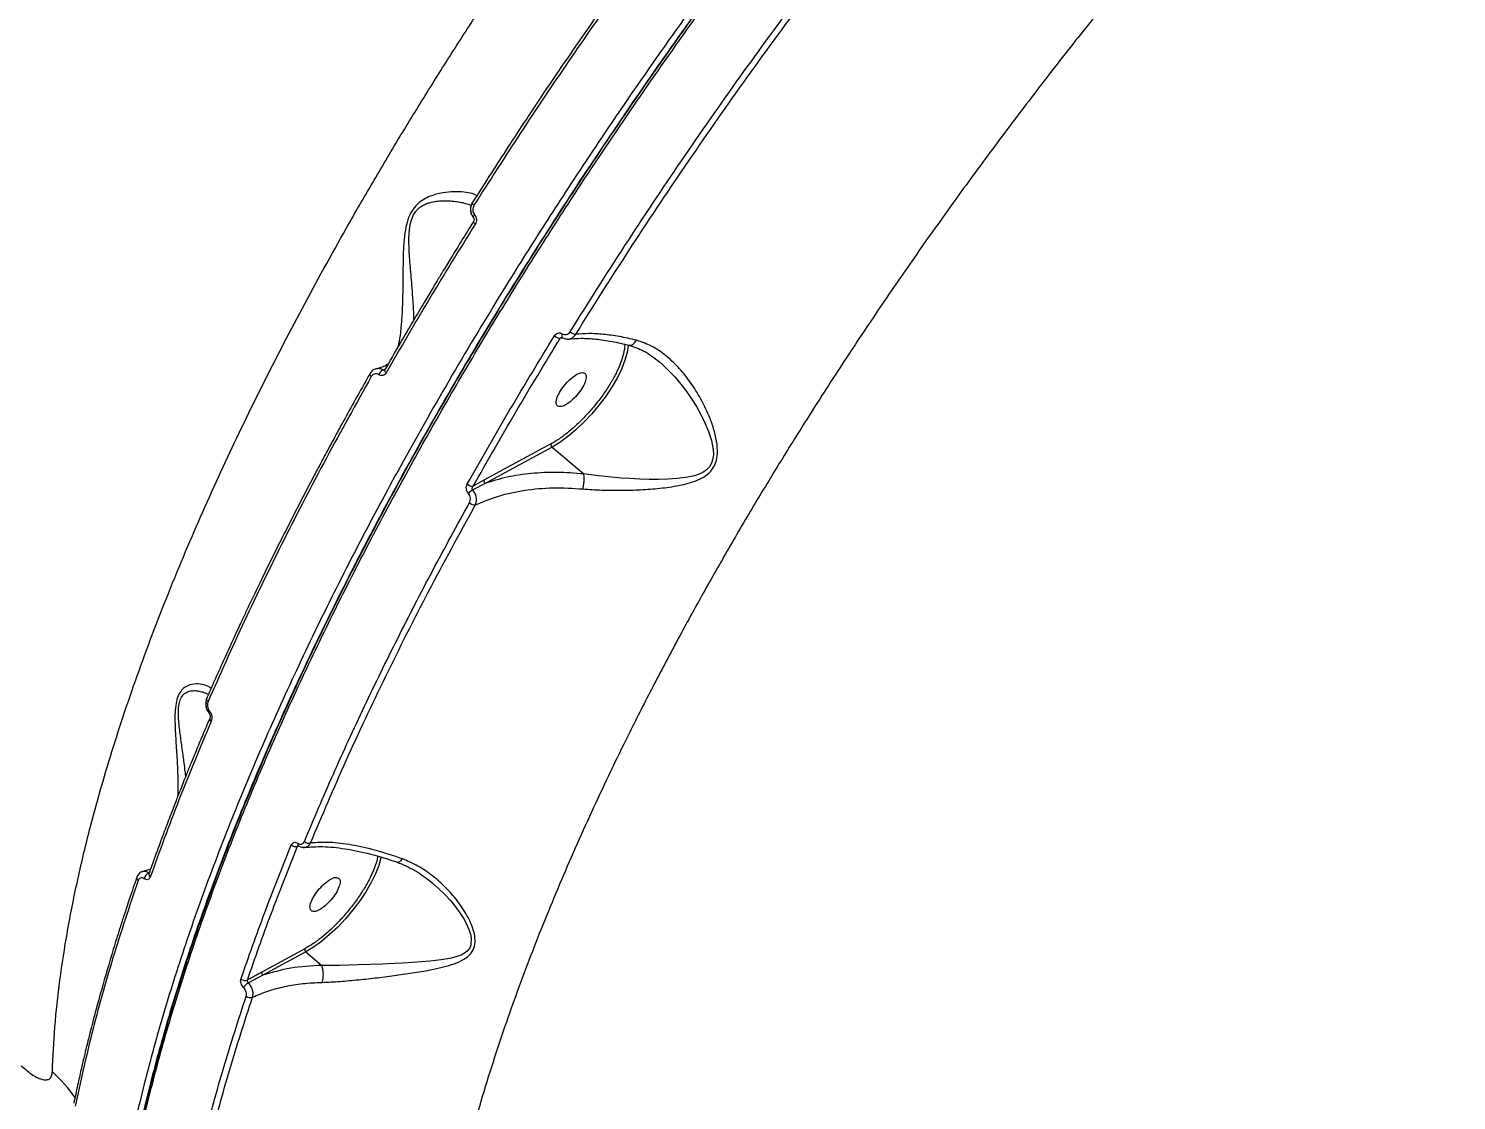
# Model space of a CAD drawing. Header units: millimetres. Extents: x -7083 to 7374, y -8368 to 7509.
# Drawn here: x 1382.3 to 1683.6, y -2356.2 to -2130.1 of the extents above; entities that cross this region are included whole.
import ezdxf

# ---------------------------------------------------------------- set-up
doc = ezdxf.new("R2010")
doc.units = ezdxf.units.MM
for name, color, linetype in [('DIKOM_ОБЪЕКТ', 7, 'Continuous'), ('DIKOM_РАЗМЕР_ЗОНА', 7, 'Continuous'), ('DIKOM_РАЗМЕР_ОБЪЕКТА', 7, 'Continuous')]:
    doc.layers.add(name, color=color, linetype=linetype)
doc.styles.add('style1', font='arial.ttf', dxfattribs={"width": 0.8})
doc.dimstyles.new('1-50', dxfattribs={"dimtxt": 300, "dimasz": 200, "dimexe": 100, "dimexo": 0, "dimgap": 100, "dimtad": 1, "dimtxsty": 'style1', "dimcen": 200, "dimclrd": 7, "dimclre": 7, "dimclrt": 7, "dimadec": 1, "dimazin": 2, "dimtfac": 1, "dimtmove": 0, "dimatfit": 2, "dimfxl": 0, "dimlwd": 25, "dimlwe": 18, "dimarcsym": 0})

# ---------------------------------------------------------------- blocks, each defined once
blk = doc.blocks.new('*D10')
at = {"layer": 'Defpoints', "color": 0, "transparency": 16777216}
for p in [(-5583.43, 647.96), (4593.55, 648.92), (4593.55, -5902.54)]:
    blk.add_point(p, dxfattribs=at)
at = {"layer": 'DIKOM_РАЗМЕР_ОБЪЕКТА', "color": 7, "lineweight": 18, "transparency": 16777216}
for p, q in [((-5583.43, 647.96), (-5583.43, -6002.54)), ((4593.55, 648.92), (4593.55, -6002.54))]:
    blk.add_line(p, q, dxfattribs=at)
at = {"layer": 'DIKOM_РАЗМЕР_ОБЪЕКТА', "color": 7, "lineweight": 25, "transparency": 16777216}
blk.add_line((-5383.43, -5902.54), (4393.55, -5902.54), dxfattribs=at)
at = {"layer": 'DIKOM_РАЗМЕР_ОБЪЕКТА', "color": 7, "transparency": 16777216}
for points in [[(-5383.43, -5869.2), (-5383.43, -5935.87), (-5583.43, -5902.54)], [(4393.55, -5869.2), (4393.55, -5935.87), (4593.55, -5902.54)]]:
    blk.add_solid(points, dxfattribs=at)
at = {"layer": 'DIKOM_РАЗМЕР_ОБЪЕКТА', "color": 7, "transparency": 16777216, "insert": (-226.13, -5649.37), "char_height": 300, "attachment_point": 5, "style": 'style1'}
blk.add_mtext('10150', dxfattribs=at)
blk = doc.blocks.new('*D11')
at = {"layer": 'Defpoints', "color": 0, "transparency": 16777216}
for p in [(-321.71, 5509.06), (-348.71, -4811.52), (5568.58, -4811.52)]:
    blk.add_point(p, dxfattribs=at)
at = {"layer": 'DIKOM_РАЗМЕР_ОБЪЕКТА', "color": 7, "lineweight": 18, "transparency": 16777216}
for p, q in [((-321.71, 5509.06), (5668.58, 5509.06)), ((-348.71, -4811.52), (5668.58, -4811.52))]:
    blk.add_line(p, q, dxfattribs=at)
at = {"layer": 'DIKOM_РАЗМЕР_ОБЪЕКТА', "color": 7, "lineweight": 25, "transparency": 16777216}
blk.add_line((5568.58, 5309.06), (5568.58, -4611.52), dxfattribs=at)
at = {"layer": 'DIKOM_РАЗМЕР_ОБЪЕКТА', "color": 7, "transparency": 16777216}
for points in [[(5535.25, 5309.06), (5601.91, 5309.06), (5568.58, 5509.06)], [(5535.25, -4611.52), (5601.91, -4611.52), (5568.58, -4811.52)]]:
    blk.add_solid(points, dxfattribs=at)
at = {"layer": 'DIKOM_РАЗМЕР_ОБЪЕКТА', "color": 7, "transparency": 16777216, "insert": (5315.31, 775.23), "char_height": 300, "attachment_point": 5, "rotation": 90, "style": 'style1'}
blk.add_mtext('10300', dxfattribs=at)
blk = doc.blocks.new('*D12')
at = {"layer": 'Defpoints', "color": 0, "transparency": 16777216}
for p in [(-621.71, 7509.06), (-373.6, -6811.53), (7273.89, -6811.53)]:
    blk.add_point(p, dxfattribs=at)
at = {"layer": 'DIKOM_РАЗМЕР_ЗОНА', "color": 7, "lineweight": 18, "transparency": 16777216}
for p, q in [((-621.71, 7509.06), (7373.89, 7509.06)), ((-373.6, -6811.53), (7373.89, -6811.53))]:
    blk.add_line(p, q, dxfattribs=at)
at = {"layer": 'DIKOM_РАЗМЕР_ЗОНА', "color": 7, "lineweight": 25, "transparency": 16777216}
blk.add_line((7273.89, 7309.06), (7273.89, -6611.53), dxfattribs=at)
at = {"layer": 'DIKOM_РАЗМЕР_ЗОНА', "color": 7, "transparency": 16777216}
for points in [[(7240.56, 7309.06), (7307.22, 7309.06), (7273.89, 7509.06)], [(7240.56, -6611.53), (7307.22, -6611.53), (7273.89, -6811.53)]]:
    blk.add_solid(points, dxfattribs=at)
at = {"layer": 'DIKOM_РАЗМЕР_ЗОНА', "color": 7, "transparency": 16777216, "insert": (7020.62, 1288.25), "char_height": 300, "attachment_point": 5, "rotation": 90, "style": 'style1'}
blk.add_mtext('14300', dxfattribs=at)
blk = doc.blocks.new('*D13')
at = {"layer": 'Defpoints', "color": 0, "transparency": 16777216}
for p in [(6593.53, 996.24), (-7083.43, 647.96), (6593.53, -8268.31)]:
    blk.add_point(p, dxfattribs=at)
at = {"layer": 'DIKOM_РАЗМЕР_ЗОНА', "color": 7, "lineweight": 18, "transparency": 16777216}
for p, q in [((6593.53, 996.24), (6593.53, -8368.31)), ((-7083.43, 647.96), (-7083.43, -8368.31))]:
    blk.add_line(p, q, dxfattribs=at)
at = {"layer": 'DIKOM_РАЗМЕР_ЗОНА', "color": 7, "lineweight": 25, "transparency": 16777216}
blk.add_line((-6883.43, -8268.31), (6393.53, -8268.31), dxfattribs=at)
at = {"layer": 'DIKOM_РАЗМЕР_ЗОНА', "color": 7, "transparency": 16777216}
for points in [[(-6883.43, -8234.97), (-6883.43, -8301.64), (-7083.43, -8268.31)], [(6393.53, -8234.97), (6393.53, -8301.64), (6593.53, -8268.31)]]:
    blk.add_solid(points, dxfattribs=at)
at = {"layer": 'DIKOM_РАЗМЕР_ЗОНА', "color": 7, "transparency": 16777216, "insert": (322.1, -8015.03), "char_height": 300, "attachment_point": 5, "style": 'style1'}
blk.add_mtext('13650', dxfattribs=at)

msp = doc.modelspace()

# ---------------------------------------------------------------- linework, layer by layer
at = {"layer": 'DIKOM_ОБЪЕКТ', "color": 7, "linetype": 'Continuous', "lineweight": 15}
for p, q in [((1475.321, -2167.197), (1475.773, -2167.377)), ((1494.501, -2195.421), (1494.99, -2195.331)), ((1494.789, -2195.224), (1494.91, -2195.255)), ((1457.126, -2202.111), (1457.502, -2202.037)), ((1457.464, -2202.078), (1457.378, -2202.167)), ((1492.548, -2217.713), (1478.413, -2225.369)), ((1492.767, -2218.372), (1478.632, -2226.028)), ((1492.767, -2218.372), (1499.458, -2224.036)), ((1478.632, -2226.028), (1476.035, -2227.381)), ((1478.413, -2225.369), (1476.145, -2226.612)), ((1439.109, -2302.558), (1439.484, -2302.489)), ((1408.096, -2307.362), (1406.333, -2307.921)), ((1440.618, -2324.178), (1431.545, -2329.092)), ((1440.837, -2324.837), (1431.764, -2329.751)), ((1440.837, -2324.837), (1444.175, -2327.662)), ((1444.179, -2327.667), (1444.175, -2327.662)), ((1431.764, -2329.751), (1428.72, -2331.342))]:
    msp.add_line(p, q, dxfattribs=at)
at = {"layer": 'DIKOM_ОБЪЕКТ', "color": 7, "linetype": 'Continuous', "lineweight": 15, "flags": 128}
for points in [[(1476.305, -2167.377), (1476.182, -2167.264), (1476.081, -2167.153), (1476.005, -2167.049), (1475.959, -2166.956), (1475.942, -2166.876), (1475.956, -2166.812), (1475.987, -2166.776)], [(1476.431, -2169.354), (1476.341, -2169.466), (1476.267, -2169.574), (1476.21, -2169.675), (1476.172, -2169.767), (1476.153, -2169.848), (1476.154, -2169.914), (1476.175, -2169.965), (1476.216, -2169.999)], [(1476.56, -2171.365), (1476.433, -2171.248), (1476.33, -2171.133), (1476.255, -2171.026), (1476.21, -2170.93), (1476.198, -2170.848), (1476.218, -2170.787)], [(1494.936, -2194.47), (1494.869, -2194.644), (1494.825, -2194.808), (1494.806, -2194.956), (1494.812, -2195.082), (1494.843, -2195.18), (1494.899, -2195.247), (1494.91, -2195.255)], [(1508.812, -2196.901), (1508.807, -2197.005), (1508.608, -2198.449), (1508.162, -2200.068), (1507.477, -2201.828), (1506.569, -2203.69), (1505.456, -2205.614), (1504.164, -2207.559), (1502.721, -2209.483), (1501.157, -2211.342), (1499.506, -2213.098), (1497.805, -2214.712), (1496.09, -2216.149), (1494.398, -2217.378), (1492.767, -2218.372)], [(1457.781, -2202.697), (1457.655, -2202.579), (1457.554, -2202.46), (1457.484, -2202.346), (1457.445, -2202.24), (1457.44, -2202.148), (1457.468, -2202.072), (1457.488, -2202.047)], [(1515.436, -2200.418), (1516.06, -2200.941), (1517.442, -2202.257), (1518.674, -2203.571), (1519.957, -2205.092), (1520.986, -2206.436), (1522.206, -2208.194), (1523.229, -2209.832), (1524.178, -2211.528), (1525.043, -2213.286), (1525.8, -2215.106), (1526.403, -2216.98), (1526.768, -2218.901), (1526.81, -2219.924), (1526.718, -2220.828), (1526.441, -2221.752), (1525.982, -2222.544), (1525.369, -2223.183), (1524.575, -2223.724), (1523.786, -2224.096), (1522.853, -2224.411), (1521.01, -2224.806), (1519.121, -2225.029), (1517.273, -2225.142), (1515.24, -2225.187), (1513.274, -2225.174), (1511.304, -2225.118), (1509.166, -2225.015), (1507.353, -2224.897), (1504.632, -2224.669), (1502.014, -2224.387), (1499.463, -2224.042), (1499.463, -2224.042)], [(1454.645, -2203.52), (1454.523, -2203.405), (1454.425, -2203.29), (1454.355, -2203.178), (1454.314, -2203.075), (1454.305, -2202.982), (1454.328, -2202.905), (1454.329, -2202.902)], [(1420.214, -2272.027), (1420.094, -2271.909), (1420, -2271.784), (1419.937, -2271.658), (1419.907, -2271.536), (1419.91, -2271.42), (1419.946, -2271.316), (1419.953, -2271.304)], [(1420.529, -2274.08), (1420.482, -2274.155), (1420.445, -2274.224), (1420.418, -2274.288), (1420.403, -2274.344), (1420.398, -2274.391), (1420.405, -2274.431), (1420.414, -2274.449)], [(1456.712, -2304.749), (1456.665, -2304.98), (1456.21, -2306.6), (1455.519, -2308.358), (1454.606, -2310.216), (1453.492, -2312.135), (1452.2, -2314.073), (1450.759, -2315.988), (1449.198, -2317.84), (1447.552, -2319.587), (1445.857, -2321.193), (1444.148, -2322.623), (1442.463, -2323.847), (1440.837, -2324.837)], [(1467.581, -2310.324), (1468.849, -2311.438), (1470.156, -2312.724), (1471.394, -2314.081), (1473.021, -2316.14), (1474.287, -2318.09), (1475.309, -2320.215), (1475.585, -2321.084), (1475.739, -2321.871), (1475.636, -2323.441), (1475.333, -2324.101), (1474.857, -2324.675), (1474.297, -2325.109), (1473.591, -2325.49), (1471.587, -2326.136), (1469.366, -2326.534), (1467.006, -2326.799), (1465.203, -2326.947), (1463.371, -2327.069), (1461.277, -2327.187), (1459.628, -2327.267), (1456.986, -2327.384), (1454.417, -2327.485), (1451.859, -2327.572), (1447.969, -2327.665), (1444.179, -2327.667), (1444.179, -2327.667)]]:
    msp.add_lwpolyline(points, dxfattribs=at)
at = {"layer": 'DIKOM_ОБЪЕКТ', "color": 7, "linetype": 'Continuous', "lineweight": 15}
for centre, radius, start, end in [((1494.652, -2193.432), 1.994, 226.90149, 265.65362), ((1498.022, -2192.491), 2.114, 227.50695, 263.1346), ((1457.735, -2203.582), 1.592, 112.47217, 162.69882), ((1479.036, -2225.528), 0.643, 165.68058, 231.05712), ((1476.055, -2224.909), 1.705, 226.92174, 273.02423), ((1477.418, -2229.924), 2.895, 118.54289, 142.28063), ((1476.547, -2228.824), 1.749, 227.53173, 271.41868), ((1421.19, -2275.668), 0.629, 165.21415, 238.30704), ((1438.673, -2301.275), 1.355, 228.08163, 288.77376), ((1439.572, -2302.105), 0.459, 155.38932, 227.05657), ((1441.444, -2300.511), 1.389, 228.5006, 286.03185), ((1405.808, -2309.243), 0.663, 165.32705, 235.7768), ((1408.267, -2309.621), 1.547, 109.15965, 172.2939), ((1408.378, -2308.497), 0.656, 164.54035, 236.25599), ((1427.981, -2329.588), 1.283, 228.81668, 293.95856), ((1430.394, -2334.071), 3.202, 121.51689, 147.56277), ((1432.168, -2329.251), 0.643, 165.68058, 231.05712), ((1429.101, -2333.175), 1.297, 229.26446, 292.01452), ((1363.466, -2375.889), 35.168, 35.20302, 47.18698)]:
    msp.add_arc(centre, radius, start, end, dxfattribs=at)
for points, knots in [([(1805.363, -1858.881), (1800.576, -1861.587), (1790.995, -1867.004), (1776.271, -1876.139), (1761.324, -1885.997), (1746.166, -1896.627), (1730.844, -1907.986), (1715.398, -1920.05), (1699.871, -1932.789), (1684.303, -1946.172), (1668.739, -1960.165), (1654.971, -1973.088), (1642.977, -1984.747), (1632.707, -1995.009), (1622.409, -2005.584), (1612.1, -2016.465), (1601.796, -2027.643), (1591.514, -2039.11), (1579.883, -2052.446), (1566.974, -2067.759), (1552.901, -2085.136), (1539.051, -2102.959), (1525.482, -2121.185), (1515.201, -2135.623), (1507.963, -2146.109), (1503.591, -2152.546), (1499.272, -2159.011), (1495.01, -2165.501), (1490.807, -2172.012), (1486.665, -2178.544), (1480.186, -2188.946), (1471.591, -2203.242), (1461.586, -2220.823), (1452.434, -2237.851), (1444.11, -2254.287), (1436.361, -2270.625), (1429.227, -2286.815), (1422.744, -2302.806), (1416.949, -2318.543), (1411.878, -2333.973), (1407.567, -2349.041), (1404.048, -2363.69), (1401.353, -2377.862), (1399.513, -2391.5), (1398.551, -2404.55), (1398.514, -2416.933), (1399.34, -2428.672), (1400.688, -2435.798), (1401.364, -2439.376)], [0, 0, 0, 0, 0.0248239, 0.0496902, 0.074599, 0.0995502, 0.1245438, 0.1495798, 0.1746582, 0.1997791, 0.2249424, 0.2501481, 0.2668666, 0.2837596, 0.3008272, 0.3180694, 0.3354861, 0.3530774, 0.3708432, 0.3960072, 0.4215132, 0.4473613, 0.4735514, 0.5000836, 0.5092169, 0.5183856, 0.5275897, 0.5368291, 0.5461038, 0.5554139, 0.5647593, 0.5906387, 0.6167852, 0.6407872, 0.66501, 0.6894536, 0.714118, 0.7390032, 0.7641093, 0.7894361, 0.8149838, 0.8407523, 0.8667415, 0.8929516, 0.9193825, 0.9460342, 0.9729067, 1, 1, 1, 1]), ([(1387.367, -2350.091), (1387.505, -2346.965), (1387.782, -2340.726), (1388.873, -2330.837), (1390.447, -2320.614), (1392.544, -2310.041), (1394.914, -2300.105), (1397.406, -2290.921), (1399.889, -2282.584), (1402.621, -2274.128), (1405.595, -2265.564), (1408.804, -2256.903), (1412.241, -2248.156), (1416.948, -2236.804), (1423.185, -2222.77), (1431.263, -2205.991), (1439.958, -2189.165), (1447.915, -2174.714), (1454.832, -2162.713), (1460.505, -2153.174), (1466.322, -2143.679), (1472.275, -2134.239), (1478.352, -2124.862), (1484.545, -2115.558), (1491.411, -2105.503), (1498.982, -2094.725), (1507.286, -2083.258), (1515.713, -2071.961), (1524.243, -2060.847), (1532.861, -2049.929), (1541.714, -2039.016), (1550.798, -2028.122), (1560.106, -2017.266), (1569.455, -2006.658), (1578.829, -1996.308), (1588.212, -1986.224), (1598.414, -1975.55), (1609.442, -1964.359), (1621.29, -1952.741), (1633.095, -1941.559), (1644.831, -1930.826), (1657.623, -1919.54), (1671.465, -1907.829), (1686.318, -1895.884), (1701.026, -1884.622), (1710.681, -1877.739), (1715.499, -1874.305)], [0, 0, 0, 0, 0.0251762, 0.0502458, 0.075209, 0.100066, 0.1248168, 0.1429873, 0.1610638, 0.1790464, 0.1969351, 0.21473, 0.2324311, 0.2500384, 0.282696, 0.3149379, 0.3467642, 0.378175, 0.3959391, 0.4135675, 0.4310603, 0.4484175, 0.4656392, 0.4827252, 0.4996757, 0.521074, 0.5422607, 0.5632358, 0.5839991, 0.6045509, 0.624891, 0.6461777, 0.6672639, 0.6881494, 0.7088341, 0.7293181, 0.7496013, 0.7750478, 0.8002652, 0.8252533, 0.8500121, 0.8745413, 0.9060952, 0.9375232, 0.968825, 1, 1, 1, 1]), ([(1705.367, -1929.93), (1703.861, -1931.181), (1701.028, -1933.537), (1697.047, -1936.902), (1693.607, -1939.839), (1690.714, -1942.333), (1688.287, -1944.441), (1683.496, -1948.629), (1676.466, -1954.881), (1667.115, -1963.424), (1655.732, -1974.086), (1642.061, -1987.336), (1626.682, -2002.893), (1611.965, -2018.389), (1597.924, -2033.742), (1584.125, -2049.407), (1570.609, -2065.337), (1557.412, -2081.493), (1544.555, -2097.841), (1532.074, -2114.342), (1519.99, -2130.966), (1508.339, -2147.665), (1497.153, -2164.393), (1486.466, -2181.098), (1476.3, -2197.746), (1466.679, -2214.298), (1457.623, -2230.717), (1449.15, -2246.973), (1441.287, -2263.014), (1434.057, -2278.799), (1427.481, -2294.276), (1421.568, -2309.419), (1416.335, -2324.193), (1411.793, -2338.562), (1407.951, -2352.502), (1404.823, -2365.965), (1402.417, -2378.918), (1400.739, -2391.321), (1399.795, -2403.152), (1399.581, -2414.387), (1400.104, -2424.999), (1401.366, -2434.961), (1403.301, -2444.055), (1405.919, -2452.235), (1408.137, -2457.845), (1409.696, -2460.582), (1409.982, -2461.086)], [0, 0, 0, 0, 0.0081746, 0.0153813, 0.0216098, 0.0268435, 0.031086, 0.0347854, 0.0528574, 0.0692797, 0.0857021, 0.1150251, 0.1443483, 0.171006, 0.1977013, 0.2243995, 0.2510573, 0.2777151, 0.3043727, 0.3310306, 0.3576903, 0.3844026, 0.4110826, 0.4377411, 0.4643993, 0.4910583, 0.5177169, 0.5443814, 0.571105, 0.5977745, 0.6244346, 0.6510958, 0.6777574, 0.7044195, 0.7310947, 0.757821, 0.7844897, 0.8111553, 0.8378227, 0.8644909, 0.8911612, 0.9178602, 0.9445834, 0.9694818, 0.9943809, 1, 1, 1, 1]), ([(1705.228, -1930.207), (1703.571, -1931.561), (1696.745, -1937.138), (1684.742, -1947.564), (1669.299, -1961.425), (1653.965, -1975.834), (1638.775, -1990.7), (1623.721, -2006.046), (1608.823, -2021.849), (1594.12, -2038.076), (1579.712, -2054.62), (1565.658, -2071.406), (1551.988, -2088.395), (1538.697, -2105.591), (1525.8, -2122.979), (1513.343, -2140.502), (1501.39, -2158.073), (1489.999, -2175.604), (1479.2, -2193.039), (1468.998, -2210.365), (1459.394, -2227.586), (1450.404, -2244.675), (1442.073, -2261.56), (1434.456, -2278.127), (1427.57, -2294.326), (1421.419, -2310.145), (1416.007, -2325.567), (1411.35, -2340.565), (1407.463, -2355.092), (1404.368, -2369.078), (1402.078, -2382.446), (1400.591, -2395.158), (1399.898, -2407.224), (1400.017, -2418.626), (1400.882, -2429.423), (1402.141, -2436.006), (1402.773, -2439.307)], [0, 0, 0, 0, 0.0096694, 0.0398271, 0.0699019, 0.0998369, 0.1297583, 0.1596599, 0.1897058, 0.2198642, 0.2500327, 0.2799813, 0.3099101, 0.3398802, 0.3699041, 0.4000706, 0.4302248, 0.4602295, 0.4901712, 0.5200639, 0.5499774, 0.580094, 0.6102697, 0.6403433, 0.6702591, 0.7001957, 0.7301984, 0.7601811, 0.7902958, 0.820446, 0.8504127, 0.880228, 0.9100238, 0.9398929, 0.969859, 1, 1, 1, 1]), ([(1425.177, -2480.362), (1423.564, -2478.977), (1419.744, -2475.696), (1414.735, -2469.378), (1410.015, -2461.652), (1406.229, -2453.045), (1403.329, -2443.65), (1401.312, -2433.503), (1400.159, -2422.659), (1399.852, -2411.168), (1400.369, -2399.082), (1401.688, -2386.45), (1403.784, -2373.325), (1406.63, -2359.758), (1410.198, -2345.798), (1414.458, -2331.494), (1419.38, -2316.896), (1424.933, -2302.051), (1431.083, -2287.005), (1437.799, -2271.803), (1443.776, -2259.175), (1448.699, -2249.241), (1452.362, -2242.052), (1456.124, -2234.86), (1459.982, -2227.67), (1463.932, -2220.485), (1467.971, -2213.309), (1473.229, -2204.177), (1479.808, -2193.095), (1487.831, -2180.084), (1497.068, -2165.633), (1507.61, -2149.793), (1519.537, -2132.642), (1531.749, -2115.8), (1544.198, -2099.307), (1555.918, -2084.365), (1566.844, -2070.891), (1576.943, -2058.788), (1587.199, -2046.84), (1597.595, -2035.066), (1608.117, -2023.48), (1618.751, -2012.099), (1630.906, -1999.452), (1644.615, -1985.673), (1659.885, -1970.936), (1675.227, -1956.746), (1690.603, -1943.083), (1700.85, -1934.481), (1705.97, -1930.183)], [0, 0, 0, 0, 0.0201939, 0.0478416, 0.0752598, 0.1024484, 0.1294074, 0.1561368, 0.1826366, 0.2089068, 0.2349474, 0.2607585, 0.2863399, 0.3116918, 0.336814, 0.3617067, 0.3863697, 0.4108032, 0.435007, 0.4589813, 0.4827259, 0.4937457, 0.5047089, 0.5156156, 0.5264657, 0.5372593, 0.5479964, 0.558677, 0.5781103, 0.5973537, 0.616407, 0.6420814, 0.6674025, 0.6923704, 0.716985, 0.7412464, 0.7598734, 0.7784782, 0.7970608, 0.8156213, 0.8341596, 0.8526758, 0.8711697, 0.8970227, 0.9228321, 0.9485982, 0.9743208, 1, 1, 1, 1]), ([(1401.364, -2439.376), (1392.816, -2431.994), (1375.72, -2417.23), (1351.077, -2394.169), (1327.198, -2370.463), (1304.173, -2346.068), (1282.137, -2321.173), (1261.098, -2295.808), (1241.053, -2270.011), (1221.894, -2243.65), (1203.527, -2216.586), (1185.988, -2188.832), (1169.313, -2160.402), (1153.623, -2131.489), (1138.93, -2102.117), (1125.331, -2072.493), (1112.812, -2042.651), (1101.387, -2012.622), (1090.897, -1982.275), (1084.766, -1961.788), (1081.7, -1951.544)], [0, 0, 0, 0, 0.056, 0.1119999, 0.1679999, 0.2239999, 0.2799998, 0.3349999, 0.3899999, 0.445, 0.5, 0.556, 0.6119999, 0.6679999, 0.7239999, 0.7799998, 0.8349999, 0.8899999, 0.945, 1, 1, 1, 1]), ([(1081.897, -1952.423), (1085.021, -1962.853), (1091.267, -1983.712), (1101.977, -2014.601), (1113.656, -2045.161), (1126.391, -2075.337), (1140.061, -2104.933), (1154.641, -2133.926), (1170.095, -2162.303), (1186.498, -2190.212), (1203.94, -2217.795), (1222.426, -2245.017), (1241.958, -2271.842), (1262.408, -2298.082), (1283.757, -2323.714), (1305.855, -2348.564), (1328.658, -2372.627), (1352.147, -2395.879), (1376.371, -2418.509), (1393.165, -2433.007), (1401.562, -2440.255)], [0, 0, 0, 0, 0.056, 0.1119999, 0.1679999, 0.2239999, 0.2799998, 0.3349999, 0.3899999, 0.445, 0.5, 0.556, 0.6119999, 0.6679999, 0.7239999, 0.7799998, 0.8349999, 0.8899999, 0.945, 1, 1, 1, 1]), ([(1705.72, -2021.39), (1701.77, -2025.095), (1693.857, -2032.515), (1682.08, -2044.063), (1670.376, -2055.914), (1658.775, -2068.077), (1648.019, -2079.743), (1638.082, -2090.858), (1628.931, -2101.382), (1619.859, -2112.112), (1610.882, -2123.035), (1602.015, -2134.139), (1593.423, -2145.22), (1585.105, -2156.267), (1577.06, -2167.271), (1569.152, -2178.418), (1561.4, -2189.695), (1553.82, -2201.086), (1546.899, -2211.846), (1540.604, -2221.954), (1534.896, -2231.399), (1529.338, -2240.891), (1523.942, -2250.418), (1518.717, -2259.971), (1513.675, -2269.538), (1507.837, -2281.06), (1501.398, -2294.495), (1494.626, -2309.742), (1488.474, -2324.859), (1483.785, -2337.618), (1480.274, -2348.11), (1477.7, -2356.434), (1475.375, -2364.652), (1473.31, -2372.75), (1471.512, -2380.717), (1469.989, -2388.539), (1468.619, -2397.008), (1467.53, -2406.027), (1466.866, -2415.474), (1466.734, -2424.549), (1467.146, -2433.226), (1468.184, -2442.071), (1470.002, -2450.921), (1472.788, -2459.562), (1476.361, -2467.478), (1479.443, -2472.032), (1480.989, -2474.315)], [0, 0, 0, 0, 0.024718, 0.049515, 0.0743906, 0.0993448, 0.1243772, 0.1447742, 0.1653296, 0.1860432, 0.2069151, 0.2279451, 0.2491333, 0.2694018, 0.2898707, 0.3105399, 0.3314092, 0.3524788, 0.3737485, 0.3911653, 0.4087376, 0.4264654, 0.4443486, 0.4623874, 0.4805816, 0.4989314, 0.5286791, 0.5588428, 0.5894223, 0.6204179, 0.638318, 0.656354, 0.674526, 0.6928339, 0.7112779, 0.7298579, 0.748574, 0.7733223, 0.7982563, 0.8233761, 0.8486818, 0.8741735, 0.905376, 0.9367478, 0.9682891, 1, 1, 1, 1]), ([(1527.713, -2092.435), (1526.264, -2094.346), (1523.61, -2097.847), (1520.042, -2102.63), (1517.208, -2106.465), (1514.91, -2109.601), (1512.89, -2112.375), (1509.988, -2116.388), (1506.173, -2121.723), (1501.734, -2128.034), (1497.604, -2133.996), (1493.89, -2139.434), (1490.921, -2143.841), (1488.447, -2147.55), (1486.136, -2151.041), (1483.234, -2155.472), (1479.752, -2160.853), (1477.279, -2164.754), (1475.942, -2166.863)], [0, 0, 0, 0, 0.0777794, 0.1424653, 0.1940543, 0.2331113, 0.2693041, 0.306171, 0.3951362, 0.484449, 0.5602288, 0.6348835, 0.7029664, 0.7372113, 0.7838499, 0.843164, 0.915193, 1, 1, 1, 1]), ([(1528.134, -2092.873), (1524.513, -2097.677), (1517.225, -2107.346), (1506.622, -2122.05), (1496.22, -2136.982), (1486.044, -2152.126), (1479.564, -2162.273), (1476.305, -2167.377)], [0, 0, 0, 0, 0.1950692, 0.3926038, 0.5926038, 0.7950692, 1, 1, 1, 1]), ([(1496.593, -2194.051), (1500.403, -2187.999), (1507.966, -2175.982), (1519.974, -2158.053), (1532.254, -2140.414), (1540.784, -2128.816), (1545.017, -2123.061)], [0, 0, 0, 0, 0.2555167, 0.5073557, 0.7555169, 1, 1, 1, 1]), ([(1497.769, -2194.591), (1501.491, -2188.675), (1508.926, -2176.86), (1520.8, -2159.11), (1533.123, -2141.386), (1541.759, -2129.641), (1546.083, -2123.76)], [0, 0, 0, 0, 0.2503483, 0.4999977, 0.7496482, 1, 1, 1, 1]), ([(1476.883, -2165.384), (1476.786, -2165.311), (1476.361, -2164.992), (1475.113, -2164.697), (1473.23, -2164.478), (1470.971, -2164.543), (1468.436, -2164.953), (1466.136, -2165.778), (1464.334, -2167.077), (1463.13, -2168.539), (1462.285, -2170.442), (1461.75, -2172.742), (1461.478, -2175.295), (1461.362, -2178.014), (1461.315, -2181.075), (1461.295, -2184.432), (1461.227, -2187.996), (1461.07, -2191.305), (1460.8, -2194.219), (1460.513, -2196.271), (1460.307, -2197.061), (1460.254, -2197.265)], [0, 0, 0, 0, 0.0198598, 0.086927, 0.1540765, 0.2221725, 0.290642, 0.3601383, 0.3955069, 0.431239, 0.4669427, 0.5022015, 0.5488165, 0.5949657, 0.6406331, 0.7082365, 0.7756896, 0.8431246, 0.9098338, 0.9768297, 1, 1, 1, 1]), ([(1463.631, -2191.49), (1463.627, -2191.25), (1463.613, -2190.446), (1463.546, -2188.993), (1463.439, -2187.205), (1463.295, -2185.269), (1463.121, -2183.182), (1462.93, -2180.986), (1462.757, -2178.867), (1462.64, -2177.087), (1462.586, -2175.61), (1462.579, -2174.488), (1462.609, -2173.48), (1462.68, -2172.575), (1462.833, -2171.445), (1463.176, -2170.068), (1463.826, -2168.879), (1464.488, -2168.149), (1465.083, -2167.662), (1465.781, -2167.255), (1466.559, -2166.936), (1467.442, -2166.684), (1468.472, -2166.504), (1469.554, -2166.417), (1470.662, -2166.411), (1471.813, -2166.476), (1473.052, -2166.634), (1474.262, -2166.875), (1474.978, -2167.092), (1475.321, -2167.197)], [0, 0, 0, 0, 0.0222285, 0.0745714, 0.1242238, 0.170166, 0.2285135, 0.2847931, 0.3338067, 0.382422, 0.4110554, 0.4368221, 0.4597861, 0.4799837, 0.4984788, 0.5371858, 0.5758299, 0.5946327, 0.6146556, 0.6396932, 0.6655293, 0.6921168, 0.7275867, 0.7692414, 0.8041594, 0.8463858, 0.8978071, 0.950992, 1, 1, 1, 1]), ([(1475.959, -2166.806), (1475.834, -2167.052), (1475.583, -2167.544), (1475.513, -2168.408), (1475.682, -2169.266), (1476.004, -2169.722), (1476.167, -2169.951)], [0, 0, 0, 0, 0.2471731, 0.4956457, 0.7465889, 1, 1, 1, 1]), ([(1475.866, -2167.18), (1475.807, -2167.292), (1475.613, -2167.662), (1475.559, -2168.404), (1475.714, -2169.293), (1476.048, -2169.764), (1476.216, -2169.999)], [0, 0, 0, 0, 0.1260657, 0.4150659, 0.7066683, 1, 1, 1, 1]), ([(1476.305, -2167.377), (1476.226, -2167.531), (1476.069, -2167.84), (1476.023, -2168.386), (1476.129, -2168.928), (1476.33, -2169.212), (1476.431, -2169.354)], [0, 0, 0, 0, 0.2501071, 0.5000123, 0.7499059, 1, 1, 1, 1]), ([(1476.199, -2170.842), (1475.354, -2172.195), (1473.794, -2174.692), (1471.679, -2178.123), (1469.962, -2180.931), (1468.604, -2183.169), (1467.249, -2185.415), (1465.58, -2188.199), (1463.328, -2191.994), (1460.536, -2196.754), (1458.534, -2200.24), (1457.44, -2202.144)], [0, 0, 0, 0, 0.129068, 0.2383331, 0.3278249, 0.39756, 0.4524901, 0.5428484, 0.6641954, 0.8165585, 1, 1, 1, 1]), ([(1476.56, -2171.365), (1473.329, -2176.577), (1466.828, -2187.061), (1460.808, -2197.465), (1457.781, -2202.697)], [0, 0, 0, 0, 0.4970764, 1, 1, 1, 1]), ([(1476.167, -2169.951), (1476.188, -2169.977), (1476.23, -2170.03), (1476.277, -2170.129), (1476.31, -2170.238), (1476.331, -2170.392), (1476.315, -2170.592), (1476.251, -2170.721), (1476.218, -2170.787)], [0, 0, 0, 0, 0.1157742, 0.2337769, 0.3552898, 0.4803419, 0.7376252, 1, 1, 1, 1]), ([(1476.431, -2169.354), (1476.532, -2169.498), (1476.736, -2169.786), (1476.843, -2170.338), (1476.798, -2170.894), (1476.639, -2171.208), (1476.56, -2171.365)], [0, 0, 0, 0, 0.2493417, 0.4994672, 0.7496543, 1, 1, 1, 1]), ([(1474.89, -2226.155), (1477.853, -2220.934), (1483.743, -2210.558), (1490.121, -2200.089), (1493.289, -2194.888)], [0, 0, 0, 0, 0.5031991, 1, 1, 1, 1]), ([(1476.145, -2226.612), (1479.082, -2221.437), (1484.957, -2211.086), (1491.319, -2200.643), (1494.501, -2195.421)], [0, 0, 0, 0, 0.4999984, 1, 1, 1, 1]), ([(1493.289, -2194.888), (1493.391, -2194.757), (1493.593, -2194.494), (1494.027, -2194.294), (1494.499, -2194.262), (1494.79, -2194.401), (1494.936, -2194.47)], [0, 0, 0, 0, 0.2503738, 0.5000452, 0.750007, 1, 1, 1, 1]), ([(1494.501, -2195.421), (1494.537, -2195.378), (1494.61, -2195.292), (1494.719, -2195.23), (1494.781, -2195.229), (1494.79, -2195.229)], [0, 0, 0, 0, 0.4624732, 0.9231166, 1, 1, 1, 1]), ([(1494.91, -2195.255), (1495.134, -2195.368), (1495.583, -2195.596), (1496.07, -2195.582), (1496.314, -2195.575)], [0, 0, 0, 0, 0.4988035, 1, 1, 1, 1]), ([(1494.936, -2194.47), (1495.082, -2194.539), (1495.375, -2194.678), (1495.849, -2194.647), (1496.286, -2194.447), (1496.491, -2194.183), (1496.593, -2194.051)], [0, 0, 0, 0, 0.2499969, 0.4999683, 0.7496544, 1, 1, 1, 1]), ([(1495.756, -2195.544), (1495.77, -2195.55), (1496.025, -2195.652), (1496.563, -2195.56), (1497.271, -2195.253), (1497.603, -2194.812), (1497.769, -2194.591)], [0, 0, 0, 0, 0.0186341, 0.3455861, 0.6725424, 1, 1, 1, 1]), ([(1496.221, -2195.586), (1497.094, -2195.513), (1498.845, -2195.366), (1501.955, -2195.554), (1505.349, -2196.021), (1507.842, -2196.607), (1509.085, -2196.9)], [0, 0, 0, 0, 0.2485102, 0.4978361, 0.7496636, 1, 1, 1, 1]), ([(1510.559, -2195.839), (1509.352, -2195.56), (1506.927, -2195), (1503.579, -2194.551), (1500.465, -2194.37), (1498.667, -2194.517), (1497.769, -2194.591)], [0, 0, 0, 0, 0.2494177, 0.5009171, 0.7505858, 1, 1, 1, 1]), ([(1499.266, -2227.193), (1500.589, -2227.287), (1503.24, -2227.475), (1507.345, -2227.508), (1511.46, -2227.392), (1515.557, -2227.09), (1519.595, -2226.536), (1522.857, -2225.701), (1525.219, -2224.488), (1526.7, -2223.104), (1527.545, -2221.218), (1527.755, -2218.921), (1527.419, -2216.408), (1526.676, -2213.774), (1525.533, -2210.845), (1523.938, -2207.69), (1521.83, -2204.415), (1519.437, -2201.471), (1516.757, -2198.962), (1513.817, -2196.937), (1511.644, -2196.205), (1510.559, -2195.839)], [0, 0, 0, 0, 0.0612795, 0.1228448, 0.1842243, 0.2462568, 0.3089216, 0.3722204, 0.4044584, 0.4370775, 0.4698361, 0.502353, 0.5451107, 0.5875211, 0.6295678, 0.6917526, 0.7536703, 0.815742, 0.8771059, 0.9386806, 1, 1, 1, 1]), ([(1509.006, -2196.837), (1509.076, -2196.868), (1509.24, -2196.94), (1509.55, -2196.855), (1509.898, -2196.662), (1510.253, -2196.322), (1510.457, -2196), (1510.559, -2195.839)], [0, 0, 0, 0, 0.1452498, 0.3409371, 0.5535784, 0.7761585, 1, 1, 1, 1]), ([(1508.079, -2196.678), (1508.088, -2196.776), (1508.141, -2197.338), (1507.883, -2198.653), (1507.318, -2200.531), (1506.439, -2202.547), (1505.302, -2204.659), (1503.883, -2206.878), (1502.197, -2209.148), (1500.309, -2211.36), (1498.305, -2213.406), (1496.288, -2215.184), (1494.341, -2216.659), (1493.136, -2217.367), (1492.548, -2217.713)], [0, 0, 0, 0, 0.0191311, 0.1106904, 0.1993656, 0.284039, 0.3687125, 0.4573877, 0.548947, 0.6420195, 0.735092, 0.8266513, 0.9153266, 1, 1, 1, 1]), ([(1508.974, -2196.911), (1510.056, -2197.256), (1512.338, -2197.986), (1514.408, -2199.601), (1515.497, -2200.45)], [0, 0, 0, 0, 0.4739612, 1, 1, 1, 1]), ([(1455.689, -2201.861), (1455.549, -2201.903), (1455.271, -2201.987), (1454.899, -2202.223), (1454.572, -2202.524), (1454.41, -2202.777), (1454.329, -2202.902)], [0, 0, 0, 0, 0.2519545, 0.5038714, 0.7527258, 1, 1, 1, 1]), ([(1458.251, -2200.738), (1458.158, -2200.831), (1457.637, -2201.354), (1456.524, -2201.642), (1455.608, -2201.88)], [0, 0, 0, 0, 0.1769172, 1, 1, 1, 1]), ([(1457.126, -2202.111), (1456.884, -2201.994), (1456.408, -2201.763), (1455.915, -2201.835), (1455.673, -2201.87)], [0, 0, 0, 0, 0.5085053, 1, 1, 1, 1]), ([(1454.306, -2202.972), (1453.28, -2204.791), (1451.4, -2208.122), (1448.902, -2212.642), (1446.932, -2216.25), (1445.345, -2219.19), (1443.956, -2221.786), (1441.97, -2225.531), (1439.381, -2230.49), (1436.406, -2236.318), (1433.672, -2241.791), (1431.241, -2246.756), (1429.32, -2250.76), (1427.731, -2254.119), (1426.257, -2257.272), (1424.423, -2261.259), (1422.247, -2266.079), (1420.729, -2269.548), (1419.909, -2271.423)], [0, 0, 0, 0, 0.0778268, 0.142481, 0.1940197, 0.2330387, 0.2692251, 0.3060896, 0.3950544, 0.484365, 0.5601429, 0.6347861, 0.7028513, 0.7371254, 0.7837937, 0.8431307, 0.915178, 1, 1, 1, 1]), ([(1454.645, -2203.52), (1451.444, -2209.255), (1445.001, -2220.795), (1436.116, -2237.967), (1427.722, -2255.13), (1422.727, -2266.373), (1420.214, -2272.027)], [0, 0, 0, 0, 0.2455103, 0.4940137, 0.7455102, 1, 1, 1, 1]), ([(1456.215, -2203.109), (1456.072, -2203.04), (1455.787, -2202.904), (1455.335, -2202.934), (1454.925, -2203.131), (1454.739, -2203.39), (1454.645, -2203.52)], [0, 0, 0, 0, 0.2499971, 0.4999754, 0.7496864, 1, 1, 1, 1]), ([(1457.781, -2202.697), (1457.687, -2202.827), (1457.501, -2203.086), (1457.091, -2203.282), (1456.641, -2203.313), (1456.357, -2203.177), (1456.215, -2203.109)], [0, 0, 0, 0, 0.2503344, 0.5000346, 0.7500055, 1, 1, 1, 1]), ([(1457.379, -2202.163), (1457.341, -2202.168), (1457.256, -2202.179), (1457.172, -2202.135), (1457.126, -2202.111)], [0, 0, 0, 0, 0.4502666, 1, 1, 1, 1]), ([(1499.458, -2224.036), (1497.561, -2223.888), (1493.773, -2223.593), (1488.355, -2223.871), (1483.226, -2224.617), (1480.159, -2225.559), (1478.632, -2226.028)], [0, 0, 0, 0, 0.2512431, 0.5017522, 0.7518343, 1, 1, 1, 1]), ([(1499.266, -2227.193), (1499.308, -2227.032), (1499.391, -2226.712), (1499.504, -2226.032), (1499.564, -2225.249), (1499.543, -2224.519), (1499.486, -2224.184), (1499.463, -2224.042)], [0, 0, 0, 0, 0.1621332, 0.3203322, 0.6053512, 0.8334601, 1, 1, 1, 1]), ([(1499.463, -2224.042), (1499.462, -2224.041), (1499.461, -2224.039), (1499.459, -2224.037), (1499.458, -2224.036)], [0, 0, 0, 0, 0.4562468, 1, 1, 1, 1]), ([(1475.128, -2228.153), (1475.021, -2228.009), (1474.806, -2227.722), (1474.672, -2227.173), (1474.685, -2226.621), (1474.821, -2226.31), (1474.89, -2226.155)], [0, 0, 0, 0, 0.2500391, 0.4999302, 0.7498871, 1, 1, 1, 1]), ([(1475.367, -2230.114), (1475.434, -2229.961), (1475.567, -2229.656), (1475.579, -2229.114), (1475.445, -2228.576), (1475.234, -2228.294), (1475.128, -2228.153)], [0, 0, 0, 0, 0.2501078, 0.5000109, 0.7498993, 1, 1, 1, 1]), ([(1476.035, -2227.381), (1476.018, -2227.357), (1475.984, -2227.308), (1475.945, -2227.187), (1475.944, -2227.013), (1476.01, -2226.8), (1476.099, -2226.676), (1476.145, -2226.612)], [0, 0, 0, 0, 0.1097045, 0.2226347, 0.4633636, 0.7250738, 1, 1, 1, 1]), ([(1476.591, -2230.572), (1476.679, -2230.328), (1476.856, -2229.838), (1476.819, -2228.96), (1476.561, -2228.082), (1476.211, -2227.615), (1476.035, -2227.381)], [0, 0, 0, 0, 0.2471425, 0.4961247, 0.7473379, 1, 1, 1, 1]), ([(1476.591, -2230.572), (1478.193, -2229.898), (1481.397, -2228.551), (1486.968, -2227.379), (1492.932, -2226.814), (1497.156, -2227.067), (1499.266, -2227.193)], [0, 0, 0, 0, 0.2493528, 0.498602, 0.7495964, 1, 1, 1, 1]), ([(1440.523, -2301.551), (1442.523, -2296.828), (1446.498, -2287.44), (1453.103, -2273.129), (1460.105, -2258.804), (1467.48, -2244.485), (1472.749, -2234.884), (1475.367, -2230.114)], [0, 0, 0, 0, 0.2049309, 0.4073964, 0.6073964, 0.8049309, 1, 1, 1, 1]), ([(1441.827, -2301.846), (1444.28, -2296.079), (1449.178, -2284.562), (1457.555, -2266.834), (1466.593, -2248.858), (1473.255, -2236.672), (1476.591, -2230.572)], [0, 0, 0, 0, 0.2505297, 0.5002708, 0.7498372, 1, 1, 1, 1]), ([(1420.853, -2269.278), (1420.715, -2269.167), (1420.204, -2268.758), (1419, -2268.382), (1417.318, -2268.234), (1415.768, -2268.641), (1414.604, -2269.578), (1413.866, -2270.74), (1413.402, -2272.375), (1413.217, -2274.28), (1413.207, -2276.275), (1413.315, -2278.954), (1413.546, -2282.292), (1413.766, -2286.221), (1413.875, -2289.505), (1413.813, -2291.409), (1413.792, -2292.087)], [0, 0, 0, 0, 0.0367193, 0.1359526, 0.2360745, 0.3375276, 0.3890145, 0.4410915, 0.493284, 0.5451732, 0.5965731, 0.6473417, 0.7480763, 0.847176, 0.945632, 1, 1, 1, 1]), ([(1415.492, -2287.794), (1415.443, -2287.32), (1415.329, -2286.235), (1415.139, -2284.715), (1414.921, -2283.1), (1414.713, -2281.616), (1414.486, -2280.018), (1414.274, -2278.458), (1414.085, -2276.847), (1413.953, -2275.242), (1413.932, -2273.67), (1414.104, -2272.212), (1414.476, -2271.247), (1414.883, -2270.682), (1415.222, -2270.357), (1415.595, -2270.111), (1416.174, -2269.849), (1417.002, -2269.703), (1418.051, -2269.75), (1418.727, -2269.928), (1419.072, -2270.018)], [0, 0, 0, 0, 0.0542336, 0.1243148, 0.171662, 0.2357679, 0.289933, 0.3491643, 0.4082982, 0.4677368, 0.5269234, 0.5861858, 0.6454341, 0.674251, 0.7048371, 0.7332112, 0.763918, 0.8387, 0.9175032, 1, 1, 1, 1]), ([(1419.072, -2270.018), (1419.398, -2270.126), (1419.828, -2270.268), (1420.209, -2270.481), (1420.301, -2270.533)], [0, 0, 0, 0, 0.7584632, 1, 1, 1, 1]), ([(1419.937, -2271.335), (1419.856, -2271.567), (1419.693, -2272.037), (1419.689, -2272.864), (1419.894, -2273.733), (1420.238, -2274.207), (1420.414, -2274.448)], [0, 0, 0, 0, 0.2389507, 0.4832763, 0.7368076, 1, 1, 1, 1]), ([(1419.809, -2272.166), (1419.783, -2272.369), (1419.718, -2272.871), (1419.889, -2273.552), (1420.16, -2274.117), (1420.354, -2274.359), (1420.452, -2274.48)], [0, 0, 0, 0, 0.249789, 0.6174652, 0.8079155, 1, 1, 1, 1]), ([(1420.214, -2272.027), (1420.162, -2272.18), (1420.057, -2272.487), (1420.053, -2273.036), (1420.174, -2273.509), (1420.35, -2273.859), (1420.47, -2274.007), (1420.529, -2274.08)], [0, 0, 0, 0, 0.2491342, 0.4991922, 0.7491362, 0.8757565, 1, 1, 1, 1]), ([(1420.529, -2274.08), (1420.589, -2274.155), (1420.713, -2274.307), (1420.894, -2274.67), (1421.019, -2275.159), (1421.019, -2275.727), (1420.913, -2276.044), (1420.86, -2276.203)], [0, 0, 0, 0, 0.1235688, 0.2504438, 0.5001559, 0.749998, 1, 1, 1, 1]), ([(1420.556, -2275.589), (1420.036, -2276.808), (1419.063, -2279.092), (1417.74, -2282.269), (1416.628, -2284.977), (1415.721, -2287.22), (1414.985, -2289.058), (1414.249, -2290.915), (1413.37, -2293.156), (1412.238, -2296.09), (1410.891, -2299.654), (1409.344, -2303.841), (1408.287, -2306.817), (1407.721, -2308.411)], [0, 0, 0, 0, 0.108948, 0.2041277, 0.2855645, 0.3532747, 0.4072676, 0.4524901, 0.5222893, 0.6119184, 0.7213904, 0.8507338, 1, 1, 1, 1]), ([(1420.86, -2276.203), (1418.532, -2281.752), (1413.855, -2292.906), (1409.967, -2303.647), (1408.014, -2309.043)], [0, 0, 0, 0, 0.4975628, 1, 1, 1, 1]), ([(1420.414, -2274.448), (1420.441, -2274.482), (1420.497, -2274.554), (1420.555, -2274.661), (1420.571, -2274.724), (1420.576, -2274.746)], [0, 0, 0, 0, 0.3765081, 0.7886265, 1, 1, 1, 1]), ([(1420.452, -2274.48), (1420.476, -2274.508), (1420.526, -2274.567), (1420.562, -2274.627), (1420.581, -2274.659)], [0, 0, 0, 0, 0.4745151, 1, 1, 1, 1]), ([(1420.576, -2274.746), (1420.6, -2274.821), (1420.659, -2275.004), (1420.656, -2275.268), (1420.608, -2275.425), (1420.583, -2275.505)], [0, 0, 0, 0, 0.2558133, 0.622708, 1, 1, 1, 1]), ([(1427.136, -2330.554), (1428.767, -2325.897), (1432.011, -2316.636), (1435.856, -2307.049), (1437.768, -2302.283)], [0, 0, 0, 0, 0.502924, 1, 1, 1, 1]), ([(1428.502, -2330.761), (1430.12, -2326.142), (1433.355, -2316.904), (1437.191, -2307.34), (1439.109, -2302.558)], [0, 0, 0, 0, 0.4999989, 1, 1, 1, 1]), ([(1437.768, -2302.283), (1437.836, -2302.159), (1437.971, -2301.912), (1438.318, -2301.724), (1438.731, -2301.698), (1439.014, -2301.842), (1439.155, -2301.914)], [0, 0, 0, 0, 0.2503663, 0.5002915, 0.7501775, 1, 1, 1, 1]), ([(1439.109, -2302.558), (1439.113, -2302.519), (1439.119, -2302.444), (1439.171, -2302.414), (1439.196, -2302.399)], [0, 0, 0, 0, 0.5127991, 1, 1, 1, 1]), ([(1439.155, -2301.914), (1439.294, -2301.985), (1439.572, -2302.127), (1439.979, -2302.103), (1440.321, -2301.918), (1440.456, -2301.674), (1440.523, -2301.551)], [0, 0, 0, 0, 0.249841, 0.4996927, 0.7496119, 1, 1, 1, 1]), ([(1439.2, -2302.4), (1439.199, -2302.401), (1439.189, -2302.402), (1439.223, -2302.421), (1439.25, -2302.435)], [0, 0, 0, 0, 0.202529, 1, 1, 1, 1]), ([(1439.25, -2302.435), (1439.465, -2302.55), (1439.903, -2302.784), (1440.365, -2302.775), (1440.601, -2302.77)], [0, 0, 0, 0, 0.4913379, 1, 1, 1, 1]), ([(1440.073, -2302.734), (1440.088, -2302.74), (1440.334, -2302.845), (1440.818, -2302.759), (1441.433, -2302.47), (1441.696, -2302.053), (1441.827, -2301.846)], [0, 0, 0, 0, 0.0207568, 0.3497584, 0.6758954, 1, 1, 1, 1]), ([(1440.623, -2302.788), (1441.837, -2302.693), (1444.353, -2302.496), (1449.059, -2302.995), (1454.36, -2304.054), (1458.245, -2305.298), (1460.191, -2305.921)], [0, 0, 0, 0, 0.2373417, 0.4915171, 0.7453345, 1, 1, 1, 1]), ([(1461.212, -2305.193), (1459.351, -2304.571), (1455.626, -2303.327), (1450.484, -2302.213), (1445.761, -2301.627), (1443.138, -2301.773), (1441.827, -2301.846)], [0, 0, 0, 0, 0.2491395, 0.4984892, 0.7492494, 1, 1, 1, 1]), ([(1455.986, -2304.653), (1455.96, -2304.841), (1455.858, -2305.576), (1455.344, -2307.077), (1454.483, -2309.072), (1453.335, -2311.184), (1451.918, -2313.394), (1450.234, -2315.654), (1448.351, -2317.855), (1446.354, -2319.891), (1444.345, -2321.659), (1442.405, -2323.127), (1441.205, -2323.833), (1440.618, -2324.178)], [0, 0, 0, 0, 0.0331024, 0.1295172, 0.2216125, 0.3137078, 0.4101226, 0.5096485, 0.6108063, 0.711964, 0.8114899, 0.9079047, 1, 1, 1, 1]), ([(1444.259, -2331.247), (1445.507, -2331.193), (1448.003, -2331.085), (1451.989, -2330.714), (1455.987, -2330.272), (1459.943, -2329.769), (1463.805, -2329.211), (1467.119, -2328.64), (1469.9, -2328.029), (1472.171, -2327.367), (1474.076, -2326.538), (1475.523, -2325.446), (1476.399, -2324.077), (1476.636, -2322.377), (1476.236, -2320.008), (1474.936, -2317.126), (1472.821, -2313.989), (1470.341, -2311.169), (1467.565, -2308.714), (1464.541, -2306.626), (1462.318, -2305.669), (1461.212, -2305.193)], [0, 0, 0, 0, 0.0610319, 0.1220812, 0.1834459, 0.2449837, 0.3064455, 0.3686876, 0.4105328, 0.4525434, 0.495171, 0.5273517, 0.5602191, 0.5930355, 0.6254822, 0.689372, 0.7525672, 0.814728, 0.876666, 0.9386831, 1, 1, 1, 1]), ([(1460.019, -2305.896), (1461.303, -2306.414), (1463.999, -2307.503), (1466.38, -2309.372), (1467.627, -2310.351)], [0, 0, 0, 0, 0.4762231, 1, 1, 1, 1]), ([(1460.055, -2305.843), (1460.093, -2305.865), (1460.253, -2305.959), (1460.569, -2305.826), (1460.929, -2305.544), (1461.117, -2305.311), (1461.212, -2305.193)], [0, 0, 0, 0, 0.126162, 0.5377152, 0.766001, 1, 1, 1, 1]), ([(1405.143, -2309.167), (1404.619, -2310.696), (1403.679, -2313.44), (1402.494, -2317.046), (1401.598, -2319.837), (1400.872, -2322.146), (1399.539, -2326.465), (1397.956, -2331.865), (1396.245, -2338.138), (1395.231, -2342.085), (1394.522, -2344.961), (1394.002, -2347.121), (1393.37, -2349.845), (1392.638, -2353.127), (1392.151, -2355.477), (1391.888, -2356.747)], [0, 0, 0, 0, 0.0917615, 0.1646059, 0.2185891, 0.2618708, 0.3060409, 0.4843586, 0.5980437, 0.7029176, 0.7371897, 0.7838593, 0.8431971, 0.9152302, 1, 1, 1, 1]), ([(1405.435, -2309.791), (1403.611, -2315.266), (1399.948, -2326.261), (1395.51, -2342.161), (1393.289, -2352.291), (1392.173, -2357.376)], [0, 0, 0, 0, 0.330661, 0.6639943, 1, 1, 1, 1]), ([(1406.468, -2307.893), (1406.32, -2307.936), (1406.025, -2308.023), (1405.653, -2308.296), (1405.351, -2308.646), (1405.228, -2308.934), (1405.167, -2309.076)], [0, 0, 0, 0, 0.2547456, 0.508463, 0.7566655, 1, 1, 1, 1]), ([(1406.734, -2309.413), (1406.594, -2309.343), (1406.313, -2309.201), (1405.924, -2309.236), (1405.609, -2309.426), (1405.493, -2309.669), (1405.435, -2309.791)], [0, 0, 0, 0, 0.249699, 0.4996493, 0.7496631, 1, 1, 1, 1]), ([(1407.76, -2308.159), (1407.516, -2308.038), (1407.064, -2307.812), (1406.633, -2307.885), (1406.435, -2307.919)], [0, 0, 0, 0, 0.5388749, 1, 1, 1, 1]), ([(1408.014, -2309.043), (1407.956, -2309.163), (1407.841, -2309.403), (1407.53, -2309.589), (1407.147, -2309.622), (1406.872, -2309.483), (1406.734, -2309.413)], [0, 0, 0, 0, 0.2503424, 0.5003489, 0.7502802, 1, 1, 1, 1]), ([(1444.175, -2327.662), (1441.959, -2327.793), (1437.527, -2328.055), (1433.685, -2329.186), (1431.764, -2329.751)], [0, 0, 0, 0, 0.5001081, 1, 1, 1, 1]), ([(1444.259, -2331.247), (1444.313, -2331.089), (1444.42, -2330.773), (1444.509, -2330.196), (1444.539, -2329.608), (1444.507, -2328.918), (1444.393, -2328.228), (1444.242, -2327.832), (1444.179, -2327.667)], [0, 0, 0, 0, 0.1584663, 0.3160717, 0.4666572, 0.6052405, 0.8346912, 1, 1, 1, 1]), ([(1427.692, -2332.354), (1427.579, -2332.219), (1427.353, -2331.949), (1427.141, -2331.455), (1427.048, -2330.96), (1427.107, -2330.689), (1427.136, -2330.554)], [0, 0, 0, 0, 0.2502919, 0.5000091, 0.749988, 1, 1, 1, 1]), ([(1428.72, -2331.342), (1428.681, -2331.298), (1428.603, -2331.209), (1428.523, -2331.05), (1428.483, -2330.891), (1428.496, -2330.804), (1428.502, -2330.761)], [0, 0, 0, 0, 0.2496104, 0.4991912, 0.7495961, 1, 1, 1, 1]), ([(1431.545, -2329.092), (1431.039, -2329.369), (1430.186, -2329.834), (1429.228, -2330.362), (1428.721, -2330.641), (1428.559, -2330.729), (1428.502, -2330.761)], [0, 0, 0, 0, 0.4999996, 0.8412173, 0.943413, 1, 1, 1, 1]), ([(1429.587, -2334.378), (1429.64, -2334.15), (1429.746, -2333.694), (1429.606, -2332.859), (1429.27, -2332.024), (1428.904, -2331.569), (1428.72, -2331.342)], [0, 0, 0, 0, 0.250071, 0.4999903, 0.7498536, 1, 1, 1, 1]), ([(1429.587, -2334.378), (1430.645, -2333.928), (1432.768, -2333.025), (1436.353, -2332.086), (1440.174, -2331.44), (1442.897, -2331.311), (1444.259, -2331.247)], [0, 0, 0, 0, 0.2482904, 0.4983968, 0.749051, 1, 1, 1, 1]), ([(1413.808, -2392.069), (1414.563, -2387.483), (1416.063, -2378.364), (1419.372, -2363.992), (1423.332, -2349.327), (1426.62, -2339.194), (1428.255, -2334.158)], [0, 0, 0, 0, 0.2544898, 0.5059863, 0.7544897, 1, 1, 1, 1]), ([(1415.175, -2392.155), (1415.914, -2387.655), (1417.39, -2378.667), (1420.654, -2364.432), (1424.608, -2349.731), (1427.926, -2339.5), (1429.587, -2334.378)], [0, 0, 0, 0, 0.2503497, 0.499999, 0.7496488, 1, 1, 1, 1]), ([(1428.255, -2334.158), (1428.283, -2334.023), (1428.341, -2333.751), (1428.246, -2333.256), (1428.032, -2332.76), (1427.805, -2332.489), (1427.692, -2332.354)], [0, 0, 0, 0, 0.2500069, 0.4999914, 0.7497023, 1, 1, 1, 1]), ([(1380.807, -2348.845), (1381.631, -2349.564), (1382.867, -2350.643), (1384.357, -2351.458), (1385.357, -2351.81), (1386.199, -2351.857), (1386.837, -2351.586), (1387.263, -2351.019), (1387.332, -2350.401), (1387.367, -2350.091)], [0, 0, 0, 0, 0.2493231, 0.3740525, 0.4994326, 0.6241682, 0.7492912, 0.874468, 1, 1, 1, 1])]:
    msp.add_open_spline(points, degree=3, knots=knots, dxfattribs=at)
for points in [[(1494.012, -2209.762), (1493.858, -2209.601), (1493.552, -2209.28), (1493.704, -2208.194), (1494.299, -2206.852), (1495.284, -2205.409), (1496.503, -2204.096), (1497.762, -2203.12), (1498.907, -2202.584), (1499.382, -2202.695), (1499.62, -2202.75)], [(1499.62, -2202.75), (1499.773, -2202.911), (1500.079, -2203.232), (1499.928, -2204.318), (1499.333, -2205.66), (1498.347, -2207.103), (1497.128, -2208.416), (1495.869, -2209.392), (1494.724, -2209.928), (1494.249, -2209.817), (1494.012, -2209.762)], [(1492.548, -2217.713), (1492.535, -2217.765), (1492.511, -2217.868), (1492.548, -2218.056), (1492.633, -2218.238), (1492.722, -2218.328), (1492.767, -2218.372)], [(1442.082, -2316.226), (1441.929, -2316.066), (1441.623, -2315.744), (1441.774, -2314.659), (1442.369, -2313.317), (1443.355, -2311.874), (1444.574, -2310.56), (1445.833, -2309.585), (1446.978, -2309.049), (1447.453, -2309.159), (1447.69, -2309.215)], [(1447.69, -2309.215), (1447.843, -2309.375), (1448.15, -2309.697), (1447.998, -2310.782), (1447.403, -2312.124), (1446.418, -2313.567), (1445.199, -2314.881), (1443.94, -2315.856), (1442.795, -2316.392), (1442.32, -2316.282), (1442.082, -2316.226)], [(1440.618, -2324.178), (1440.606, -2324.23), (1440.581, -2324.333), (1440.618, -2324.521), (1440.704, -2324.703), (1440.793, -2324.792), (1440.837, -2324.837)]]:
    msp.add_open_spline(points, degree=3, dxfattribs=at)

# ---------------------------------------------------------------- dimensions: what is measured, and where the dimension line sits
at = {"layer": 'DIKOM_РАЗМЕР_ЗОНА'}
dim = msp.add_linear_dim(base=(7273.891, -6811.526), p1=(-621.712, 7509.064), p2=(-373.605, -6811.526), angle=90, text='14300', dimstyle='1-50', dxfattribs=at)
dim.commit()
dim.dimension.update_dxf_attribs({"geometry": '*D12', "text_midpoint": (7273.891, 1288.251), "dimtype": 160})
dim = msp.add_linear_dim(base=(6593.528, -8268.308), p1=(-7083.425, 647.956), p2=(6593.528, 996.237), text='13650', dimstyle='1-50', dxfattribs=at)
dim.commit()
dim.dimension.update_dxf_attribs({"geometry": '*D13', "text_midpoint": (322.101, -8268.308), "dimtype": 160})
at = {"layer": 'DIKOM_РАЗМЕР_ОБЪЕКТА'}
dim = msp.add_linear_dim(base=(5568.58, -4811.525), p1=(-321.712, 5509.064), p2=(-348.712, -4811.525), angle=90, text='10300', dimstyle='1-50', dxfattribs=at)
dim.commit()
dim.dimension.update_dxf_attribs({"geometry": '*D11', "text_midpoint": (5568.58, 775.227), "dimtype": 160})
dim = msp.add_linear_dim(base=(4593.55, -5902.538), p1=(-5583.425, 647.956), p2=(4593.55, 648.921), text='10150', dimstyle='1-50', dxfattribs=at)
dim.commit()
dim.dimension.update_dxf_attribs({"geometry": '*D10', "text_midpoint": (-226.127, -5902.538), "dimtype": 160})

doc.saveas('drawing.dxf')
